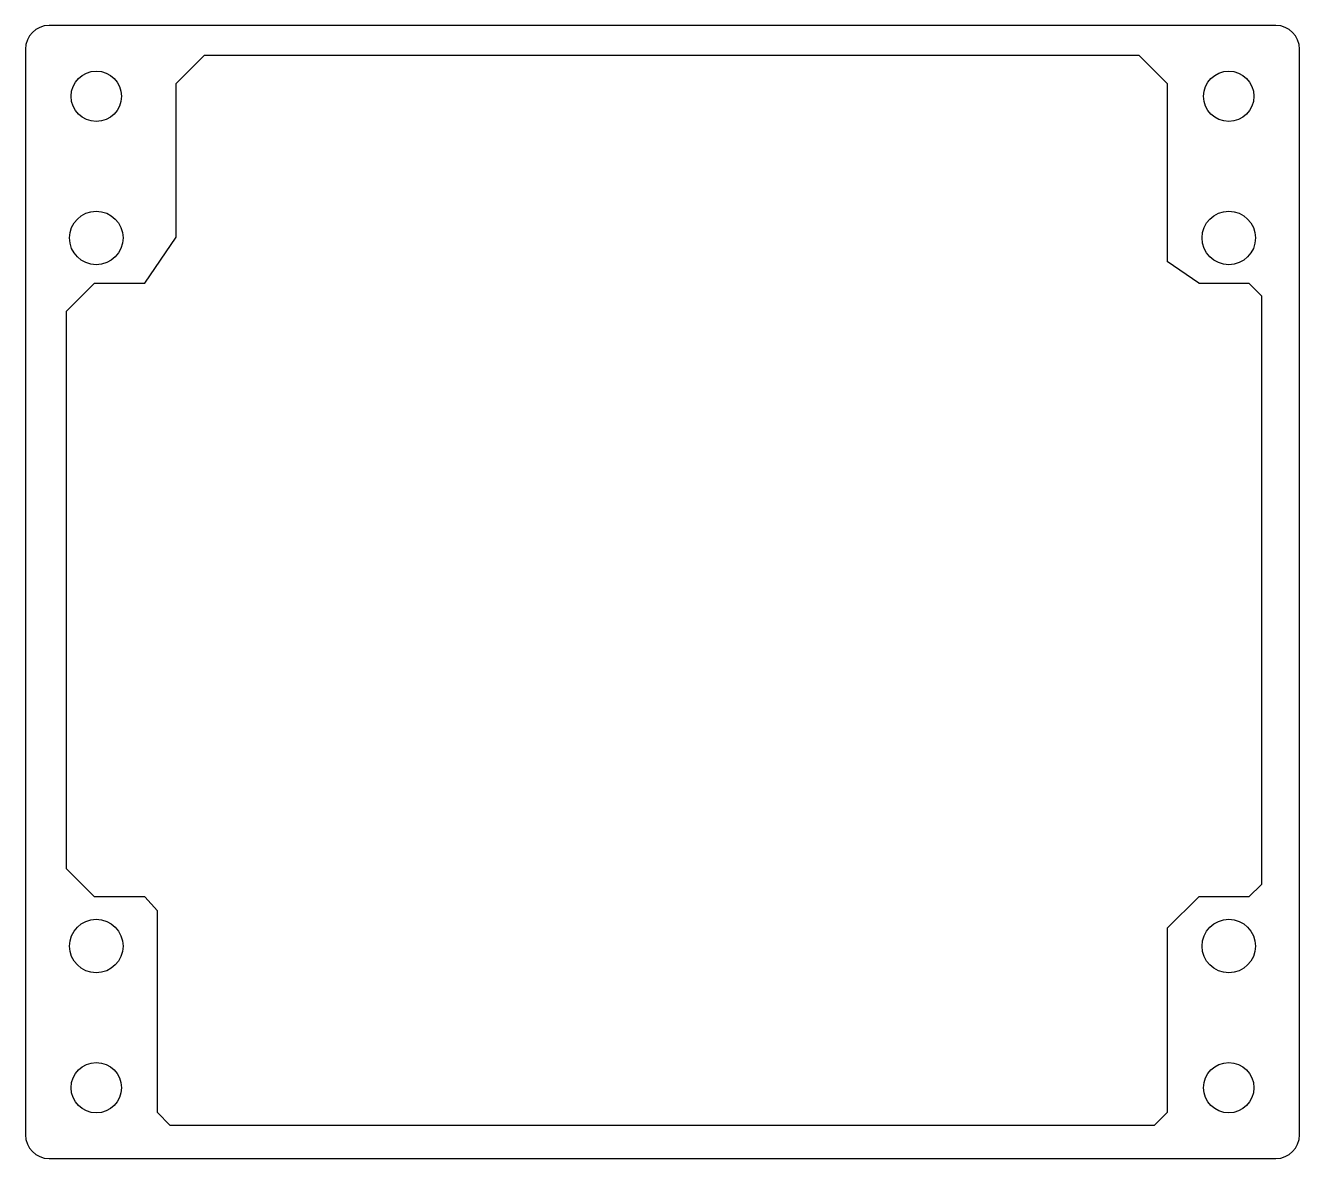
# Model space of a CAD drawing. Header units: millimetres. Extents: x 60.3 to 141.3, y -117.1 to -45.1.
import ezdxf

# ---------------------------------------------------------------- set-up
doc = ezdxf.new("R2010")
doc.units = ezdxf.units.MM
for name, color, linetype in [('Board_Outline', 7, 'Continuous'), ('Drill_Top', 7, 'Continuous'), ('Top_Silk', 7, 'Continuous')]:
    doc.layers.add(name, color=color, linetype=linetype)

# ---------------------------------------------------------------- blocks, each defined once
blk = doc.blocks.new('SE')
at = {"layer": 'Drill_Top', "color": 7, "linetype": 'Continuous'}
for centre, radius in [((64.764, -49.555), 1.6), ((136.768, -49.555), 1.6), ((64.764, -58.555), 1.7), ((136.768, -58.555), 1.7), ((64.764, -103.558), 1.7), ((136.768, -103.558), 1.7), ((64.764, -112.558), 1.6), ((136.768, -112.558), 1.6)]:
    blk.add_circle(centre, radius, dxfattribs=at)
at = {"layer": 'Top_Silk', "color": 7, "linetype": 'Continuous'}
for p, q in [((71.651, -46.935), (69.851, -48.735)), ((71.651, -46.935), (131.056, -46.935)), ((131.056, -46.935), (132.856, -48.735)), ((69.851, -58.498), (69.851, -48.735)), ((132.856, -48.735), (132.856, -60.049)), ((67.851, -61.435), (69.851, -58.498)), ((134.856, -61.435), (132.856, -60.049)), ((64.651, -61.435), (62.851, -63.235)), ((64.651, -61.435), (67.851, -61.435)), ((134.856, -61.435), (138.056, -61.435)), ((138.056, -61.435), (138.856, -62.235)), ((138.856, -62.235), (138.856, -99.638)), ((62.851, -63.235), (62.851, -98.638)), ((64.651, -100.438), (62.851, -98.638)), ((67.851, -100.438), (64.651, -100.438)), ((67.851, -100.438), (68.651, -101.318)), ((134.856, -100.438), (132.856, -102.421)), ((138.056, -100.438), (134.856, -100.438)), ((138.056, -100.438), (138.856, -99.638)), ((68.651, -114.138), (68.651, -101.318)), ((132.856, -102.421), (132.856, -114.138)), ((68.651, -114.138), (69.451, -114.938)), ((132.056, -114.938), (132.856, -114.138)), ((69.451, -114.938), (132.056, -114.938))]:
    blk.add_line(p, q, dxfattribs=at)
blk = doc.blocks.new('SE1')
at = {"layer": 'Board_Outline', "color": 7, "linetype": 'Continuous'}
for p, q in [((139.768, -45.055), (61.764, -45.055)), ((60.264, -46.555), (60.264, -115.557)), ((141.268, -115.557), (141.268, -46.555)), ((61.764, -117.057), (139.768, -117.057))]:
    blk.add_line(p, q, dxfattribs=at)
at = {"layer": 'Top_Silk', "color": 7, "linetype": 'Continuous'}
for centre, start, end in [((61.764, -46.555), 90, 180), ((139.768, -46.555), 0, 90), ((61.764, -115.557), 180, 270), ((139.768, -115.557), 270, 0)]:
    blk.add_arc(centre, 1.5, start, end, dxfattribs=at)

msp = doc.modelspace()

# ---------------------------------------------------------------- block references
at = {"layer": 'Top_Silk'}
for name in ['SE1', 'SE']:
    msp.add_blockref(name, (0, 0), dxfattribs=at)

doc.saveas('drawing.dxf')
